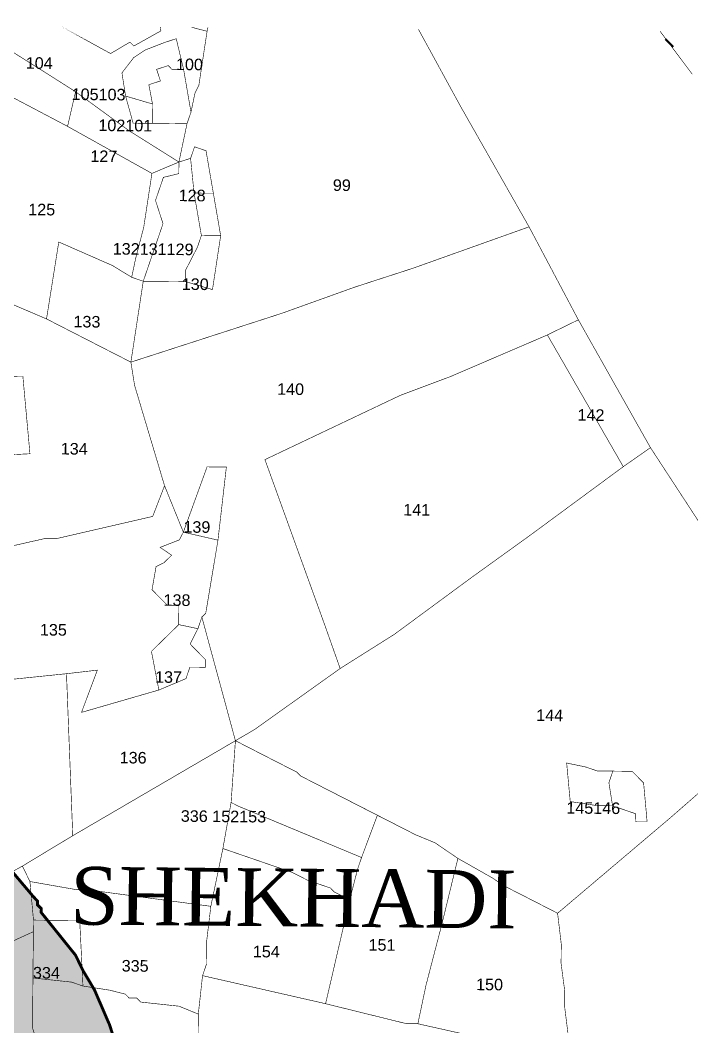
# Model space of a CAD drawing. Header units: metres. Extents: x 283055 to 288721, y 1996634 to 2005194.
# Drawn here: x 286580 to 287276, y 2004142 to 2005186 of the extents above; entities that cross this region are included whole.
import ezdxf

# ---------------------------------------------------------------- set-up
doc = ezdxf.new("R2010")
doc.units = ezdxf.units.M
for name, color, linetype in [('500M CRZ LINE', 11, 'Continuous'), ('NDZ-500M FROM CRZ', 2, 'Continuous'), ('SURVEY NO.', 7, 'Continuous'), ('SURVEY PLOT BOUNDARY', 35, 'Continuous'), ('VILLAGE BOUNDARY', 44, 'Continuous'), ('VILLAGE NAME', 3, 'Continuous')]:
    doc.layers.add(name, color=color, linetype=linetype)
doc.styles.add('PDF Arial', font='arial.ttf')

# ---------------------------------------------------------------- blocks, each defined once
blk = doc.blocks.new('4')
at = {"layer": 'NDZ-500M FROM CRZ'}
h = blk.add_hatch(dxfattribs=at)
h.set_pattern_fill('CROSS', color=256, scale=1.198982, angle=-0.5112)
h.set_pattern_definition([(359.488798, (268867.8004, 1990676.661), (7.6811602, 7.5453037), [3.8067675, -11.4203025]), (89.488798, (268869.687, 1990674.7406), (-7.5453037, 7.6811602), [3.8067675, -11.4203025])])
h.paths.add_polyline_path([(286724.2, 2003687.9), (286724.2, 2003691.9), (286724.3, 2003703.9), (286720.8, 2003751.9), (286720.8, 2003755.9), (286720.9, 2003763.9), (286721, 2003779.9), (286725.4, 2003823.8), (286725.6, 2003839.8), (286725.6, 2003843.8), (286722, 2003887.8), (286718.2, 2003907.8), (286718.2, 2003911.8), (286718.3, 2003919.8), (286718.3, 2003927.8), (286714.7, 2003971.8), (286710.9, 2003987.8), (286710.9, 2003991.8), (286711, 2004003.8), (286703.4, 2004039.8), (286699.4, 2004047.9), (286699.5, 2004059.9), (286695.7, 2004075.9), (286684, 2004112), (286676.2, 2004132), (286672.3, 2004144), (286656.7, 2004180.2), (286644.8, 2004200.2), (286637, 2004216.3), (286601.4, 2004260.6), (286601.5, 2004264.6), (286597.5, 2004268.6), (286597.5, 2004272.6), (286593.6, 2004276.6), (286569.8, 2004304.8), (286561.9, 2004312.9), (286554, 2004321), (286542.1, 2004333.1), (286538.5, 2004373.1), (286538.6, 2004385.1), (286534.6, 2004389.1), (286534.8, 2004405.1), (286527.1, 2004441.1), (286523.3, 2004461.1), (286519.4, 2004473.2), (286519.5, 2004481.2), (286507.8, 2004517.2), (286504, 2004537.3), (286488.4, 2004581.4), (286484.5, 2004597.4), (286484.6, 2004605.4), (286484.7, 2004617.4), (286480.8, 2004621.4), (286480.8, 2004625.4), (286473.2, 2004669.4), (286469.3, 2004681.5), (286465.4, 2004697.5), (286446, 2004753.6), (286446, 2004757.6), (286442.1, 2004769.6), (286430.5, 2004809.7), (286426.5, 2004809.8), (286422.6, 2004821.8), (286418.7, 2004833.8), (286403, 2004869.9), (286391.2, 2004890), (286391.3, 2004894), (286387.3, 2004898), (286387.4, 2004906), (286379.8, 2004954.1), (286379.9, 2004966.1), (286376.1, 2004982.1), (286364.4, 2005018.2), (286356.6, 2005038.2), (286350.7, 2005050.3), (286333, 2005086.4), (286325.2, 2005106.4), (286321.3, 2005118.5), (286305.6, 2005150.6), (286288.6, 2005182.7), (285926.3, 2005185.9), (285930.2, 2005181.9), (285938.2, 2005173.8), (285938.1, 2005169.9), (285942.1, 2005165.8), (285946, 2005157.8), (285950, 2005153.8), (285949.9, 2005149.8), (285953.9, 2005149.7), (285953.9, 2005145.7), (285957.9, 2005141.7), (285961.8, 2005133.7), (285969.7, 2005121.6), (285973.6, 2005117.6), (285977.6, 2005109.5), (285977.5, 2005105.5), (285981.5, 2005101.5), (285993.3, 2005085.4), (285997.3, 2005081.4), (286013.1, 2005065.3), (286017.1, 2005061.2), (286017.1, 2005057.2), (286024.9, 2005045.2), (286028.8, 2005033.1), (286032.8, 2005029.1), (286048.5, 2004993), (286064.2, 2004960.9), (286068.1, 2004956.8), (286072, 2004940.8), (286075.9, 2004932.8), (286079.8, 2004920.8), (286083.8, 2004920.7), (286087.7, 2004908.7), (286087.5, 2004892.7), (286091.4, 2004880.7), (286091.2, 2004852.7), (286095, 2004836.7), (286094.9, 2004824.7), (286118.4, 2004768.5), (286122.4, 2004768.5), (286142, 2004724.4), (286141.9, 2004720.4), (286153.7, 2004692.3), (286157.6, 2004680.2), (286161.5, 2004672.2), (286173.1, 2004628.1), (286177, 2004624.1), (286184.8, 2004592.1), (286184.7, 2004588.1), (286188.6, 2004576), (286188.5, 2004568.1), (286192.5, 2004560), (286192, 2004512.1), (286196, 2004508), (286196, 2004504), (286203.7, 2004480), (286207.7, 2004475.9), (286211.6, 2004463.9), (286215.5, 2004451.9), (286219.4, 2004439.9), (286223.3, 2004431.8), (286223.3, 2004427.8), (286227.1, 2004415.8), (286235, 2004395.8), (286234.8, 2004383.8), (286238.7, 2004367.8), (286238.6, 2004359.8), (286242.5, 2004347.7), (286241.9, 2004279.8), (286237.8, 2004263.8), (286237.6, 2004239.9), (286233.5, 2004227.9), (286233.3, 2004211.9), (286237.3, 2004207.9), (286241.3, 2004207.8), (286245.2, 2004203.8), (286249.2, 2004199.8), (286257.1, 2004195.7), (286265.1, 2004187.6), (286277, 2004179.5), (286284.9, 2004171.5), (286288.9, 2004167.4), (286312.6, 2004143.3), (286344.3, 2004111), (286344.3, 2004107), (286352.2, 2004094.9), (286356.1, 2004090.9), (286360.1, 2004090.9), (286360.1, 2004086.9), (286364, 2004082.8), (286368, 2004078.8), (286375.9, 2004070.7), (286379.9, 2004062.7), (286387.7, 2004050.7), (286391.6, 2004038.6), (286399.5, 2004026.6), (286403.4, 2004014.5), (286407.3, 2004002.5), (286407.2, 2003990.5), (286411.1, 2003986.5), (286418.7, 2003942.5), (286418.5, 2003918.5), (286422.4, 2003906.4), (286422.2, 2003882.5), (286426.1, 2003870.4), (286425.1, 2003762.5), (286421.1, 2003758.6), (286420.9, 2003734.6), (286424.8, 2003730.6), (286424.7, 2003714.6), (286428.6, 2003702.5), (286428.3, 2003666.6), (286424.2, 2003654.6), (286424.1, 2003642.6), (286420, 2003630.7), (286419.8, 2003614.7), (286423.2, 2003542.7), (286422.6, 2003482.8), (286418.6, 2003482.8), (286422.6, 2003478.8), (286422.5, 2003466.8), (286426.4, 2003454.7), (286426.3, 2003450.7), (286430.2, 2003438.7), (286430.2, 2003430.7), (286442.1, 2003426.6), (286450, 2003418.6), (286462, 2003410.5), (286465.9, 2003406.4), (286469.9, 2003402.4), (286477.8, 2003394.3), (286485.7, 2003386.3), (286497.6, 2003374.2), (286497.6, 2003370.2), (286505.5, 2003362.1), (286513.4, 2003354), (286517.3, 2003346), (286521.3, 2003346), (286529.2, 2003333.9), (286537.1, 2003325.8), (286541.1, 2003321.8), (286545.1, 2003321.8), (286557, 2003317.7), (286561, 2003317.6), (286565, 2003313.6), (286577, 2003309.5), (286600.9, 2003301.3), (286604.8, 2003297.3), (286612.8, 2003293.2), (286620.8, 2003293.1), (286632.7, 2003285), (286640.6, 2003277), (286652.5, 2003268.9), (286668.4, 2003252.7), (286676.3, 2003244.7), (286688.2, 2003232.6), (286704, 2003212.4), (286703.9, 2003208.4), (286711.9, 2003200.4), (286719.7, 2003188.3), (286723.6, 2003176.3), (286731.5, 2003164.2), (286735.4, 2003152.2), (286747.2, 2003128.1), (286770.7, 2003071.9), (286774.6, 2003067.9), (286774.6, 2003063.9), (286778.5, 2003051.9), (286782.4, 2003047.9), (286790.1, 2003015.8), (286794.1, 2003011.8), (286794, 2003003.8), (286801.7, 2002971.7), (286809.7, 2002967.7), (286833.6, 2002959.5), (286837.6, 2002959.4), (286849.5, 2002951.3), (286861.5, 2002947.2), (286865.4, 2002943.2), (286873.4, 2002943.1), (286889.4, 2002939), (286905.4, 2002938.8), (286921.3, 2002934.7), (286933.3, 2002930.6), (286949.2, 2002922.5), (286957.2, 2002922.4), (286969.2, 2002926.3), (287009.1, 2002925.9), (287013.1, 2002921.9), (287049.1, 2002921.6), (287061, 2002917.5), (287077, 2002913.3), (287084.9, 2002909.3), (287092.9, 2002905.2), (287096.9, 2002905.1), (287104.8, 2002901.1), (287116.8, 2002897), (287132.8, 2002896.8), (287144.7, 2002892.7), (287156.7, 2002888.6), (287168.6, 2002880.5), (287180.6, 2002876.4), (287188.5, 2002868.4), (287212.3, 2002852.2), (287220.2, 2002844.1), (287224.2, 2002840.1), (287259.8, 2002803.8), (287263.8, 2002799.7), (287271.7, 2002787.7), (287279.6, 2002779.6), (287287.5, 2002767.5), (287295.3, 2002743.5), (287303.1, 2002731.4), (287303.1, 2002723.4), (287311, 2002711.4), (287322.9, 2002703.3), (287326.8, 2002699.2), (287330.8, 2002695.2), (287358.5, 2002663), (287362.4, 2002659), (287370.4, 2002650.9), (287409.9, 2002598.6), (287417.8, 2002590.5), (287417.8, 2002586.5), (287429.6, 2002574.4), (287433.6, 2002566.4), (287437.5, 2002558.4), (287449.3, 2002538.3), (287453.3, 2002534.2), (287465.1, 2002514.1), (287484.7, 2002478), (287500.5, 2002449.9), (287508.3, 2002437.8), (287512.3, 2002433.8), (287512.3, 2002429.8), (287516.3, 2002429.8), (287524.2, 2002417.7), (287536, 2002397.6), (287539.9, 2002393.6), (287543.8, 2002381.5), (287547.8, 2002377.5), (287555.7, 2002365.4), (287559.6, 2002357.4), (287559.5, 2002353.4), (287571.4, 2002333.3), (287575.3, 2002325.3), (287579.3, 2002325.3), (287591.1, 2002301.2), (287595, 2002293.1), (287594.9, 2002289.1), (287598.9, 2002285.1), (287606.8, 2002273.1), (287610.7, 2002261), (287610.6, 2002257), (287614.5, 2002245), (287622.4, 2002232.9), (287622.3, 2002225), (287626.3, 2002216.9), (287630.2, 2002212.9), (287634.2, 2002208.9), (287638, 2002192.8), (287657.7, 2002160.7), (287657.7, 2002156.7), (287661.7, 2002152.7), (287669.5, 2002132.6), (287673.4, 2002124.6), (287693, 2002084.4), (287696.9, 2002072.4), (287708.7, 2002052.3), (287716.6, 2002036.2), (287720.5, 2002028.2), (287720.5, 2002024.2), (287724.4, 2002012.2), (287728.2, 2002000.2), (287732.2, 2002000.1), (287740, 2001976.1), (287743.9, 2001964.1), (287743.9, 2001960.1), (287759.6, 2001931.9), (287763.5, 2001919.9), (287763.4, 2001911.9), (287782.9, 2001851.8), (287794.5, 2001811.7), (287798.5, 2001807.7), (287810.1, 2001767.6), (287821.8, 2001731.5), (287829.5, 2001707.5), (287829.5, 2001703.5), (287833.4, 2001687.5), (287841.1, 2001655.4), (287852.7, 2001619.3), (287852.7, 2001615.3), (287868.1, 2001547.2), (287872, 2001539.2), (287887.3, 2001467.1), (287899, 2001427.1), (287906.8, 2001403), (287906.7, 2001399), (287930, 2001318.9), (287945.6, 2001274.8), (287949.4, 2001254.7), (288017.5, 2001297.9), (288021.7, 2001302.1), (288021.8, 2001306.1), (288025.8, 2001306), (288041.8, 2001313.9), (288043.6, 2001314.4), (288210, 2001419.9), (288202.9, 2001444.3), (288199, 2001460.4), (288187.4, 2001500.4), (288183.5, 2001516.5), (288175.7, 2001532.5), (288164.2, 2001588.6), (288160.3, 2001604.6), (288148.9, 2001664.7), (288145, 2001680.7), (288129.5, 2001728.8), (288129.5, 2001736.8), (288125.7, 2001752.8), (288110.2, 2001808.9), (288106.3, 2001816.9), (288102.3, 2001825), (288090.7, 2001861), (288086.9, 2001881.1), (288083, 2001893.1), (288083, 2001897.1), (288067.4, 2001941.2), (288063.5, 2001949.2), (288059.6, 2001965.2), (288048, 2002001.3), (288044.1, 2002017.3), (288040.2, 2002021.4), (288036.3, 2002037.4), (288020.6, 2002073.5), (288020.7, 2002077.5), (288016.7, 2002081.5), (288016.7, 2002085.5), (288012.8, 2002093.6), (288009, 2002109.6), (287993.3, 2002141.7), (287985.5, 2002161.8), (287981.6, 2002173.8), (287977.6, 2002177.8), (287962, 2002217.9), (287954.1, 2002230), (287946.2, 2002246), (287926.6, 2002286.2), (287926.7, 2002290.2), (287922.7, 2002298.2), (287918.7, 2002298.3), (287914.8, 2002310.3), (287895.2, 2002346.4), (287891.3, 2002362.5), (287891.4, 2002366.4), (287883.4, 2002374.5), (287883.5, 2002378.5), (287867.8, 2002414.6), (287863.9, 2002422.7), (287863.9, 2002426.6), (287860, 2002434.7), (287852.1, 2002446.7), (287836.4, 2002478.9), (287824.5, 2002491), (287820.6, 2002499), (287812.7, 2002511), (287793.1, 2002547.2), (287785.2, 2002559.3), (287785.2, 2002563.3), (287777.3, 2002575.3), (287753.6, 2002607.5), (287745.8, 2002619.6), (287745.8, 2002627.6), (287741.9, 2002631.6), (287718.2, 2002667.8), (287710.4, 2002687.8), (287706.4, 2002691.9), (287706.5, 2002695.9), (287678.8, 2002732.1), (287667, 2002752.2), (287667, 2002756.2), (287659.1, 2002764.2), (287635.4, 2002792.4), (287619.6, 2002812.5), (287592, 2002852.8), (287584.1, 2002860.8), (287576.1, 2002868.9), (287572.2, 2002872.9), (287564.3, 2002885), (287544.6, 2002917.1), (287532.7, 2002933.2), (287524.9, 2002945.3), (287505.1, 2002973.5), (287489.3, 2002993.6), (287485.4, 2002997.6), (287453.7, 2003029.9), (287441.8, 2003046), (287437.9, 2003050), (287430, 2003058.1), (287402.2, 2003082.3), (287382.4, 2003098.5), (287366.5, 2003110.6), (287326.7, 2003134.9), (287318.8, 2003139), (287275, 2003163.4), (287271, 2003163.4), (287251.1, 2003171.6), (287239.2, 2003175.7), (287203.3, 2003188), (287191.3, 2003188.1), (287179.4, 2003192.2), (287171.4, 2003196.3), (287131.6, 2003208.6), (287107.6, 2003212.8), (287091.7, 2003217), (287051.7, 2003221.3), (287043.8, 2003221.4), (287035.8, 2003221.5), (287031.8, 2003221.5), (287012.2, 2003265.6), (287000.4, 2003289.7), (286996.5, 2003297.8), (286996.5, 2003301.8), (286996.5, 2003305.8), (286976.9, 2003337.9), (286965, 2003354), (286961.1, 2003366), (286957.2, 2003370.1), (286921.6, 2003414.3), (286921.6, 2003418.3), (286890, 2003454.6), (286878.1, 2003466.7), (286874.1, 2003470.7), (286862.2, 2003482.8), (286822.6, 2003515.2), (286814.6, 2003519.2), (286802.7, 2003531.3), (286770.9, 2003551.6), (286751, 2003559.8), (286743.1, 2003563.8), (286739.1, 2003567.9), (286719.4, 2003596), (286719.6, 2003616), (286723.7, 2003632)])
at = {"layer": '500M CRZ LINE', "const_width": 3, "flags": 128}
blk.add_lwpolyline([(286676.2, 2004132), (286672.3, 2004144), (286656.7, 2004180.2), (286644.8, 2004200.2), (286637, 2004216.3), (286601.4, 2004260.6), (286601.5, 2004264.6), (286597.5, 2004268.6), (286597.5, 2004272.6), (286593.6, 2004276.6), (286569.8, 2004304.8)], dxfattribs=at)
at = {"layer": 'SURVEY PLOT BOUNDARY', "lineweight": 18, "const_width": 0.599}
for points in [[(287243.3, 2005174.2), (287276.6, 2005129.9)], [(287319.9, 2004609.9), (287233.2, 2004742.6), (287158.4, 2004875.2), (287107.3, 2004971.6), (287036.5, 2005096.1), (286992.6, 2005176.4), (287036.5, 2005096.1), (287107.3, 2004971.6), (286987, 2004928.7), (286926.9, 2004909.2), (286850.8, 2004881.9), (286694.4, 2004831.3), (286707.2, 2004915.2), (286751.1, 2004914.8), (286779, 2004906.5), (286787.5, 2004962.4), (286772.3, 2005050.5), (286760.4, 2005054.6), (286756.3, 2005042.6), (286744.2, 2005038.8), (286752.6, 2005078.6), (286756.7, 2005090.6), (286760.9, 2005110.5), (286764.9, 2005118.5), (286773.4, 2005174.4), (286764.9, 2005118.5), (286760.9, 2005110.5), (286756.7, 2005090.6), (286749.1, 2005134.6), (286741.4, 2005166.7), (286729.4, 2005162.8), (286709.3, 2005155), (286697.3, 2005147.1), (286685.1, 2005131.2), (286688.9, 2005107.2), (286696.7, 2005079.1), (286752.6, 2005078.6), (286744.2, 2005038.8), (286692.6, 2005071.2), (286637, 2005111.7), (286605.2, 2005131.9), (286553.5, 2005164.4)], [(286553.5, 2005164.4), (286605.2, 2005131.9), (286637, 2005111.7), (286628.7, 2005075.8), (286505.4, 2005140.8)], [(286536.8, 2004632.9), (286604.9, 2004648.3), (286616.9, 2004648.2), (286717, 2004671.3), (286729.3, 2004703.1), (286748.8, 2004655), (286744.7, 2004647), (286724.7, 2004639.2), (286736.6, 2004631.1), (286728.6, 2004623.2), (286720.5, 2004619.3), (286716.3, 2004595.3), (286732.2, 2004579.2), (286744.1, 2004579.1), (286744, 2004559.1), (286715.7, 2004531.4), (286723.4, 2004491.3), (286643.2, 2004468.1), (286659.6, 2004511.9), (286627.6, 2004508.2), (286555.6, 2004500.8)], [(287151.5, 2004103.8), (287144.1, 2004163.8), (287144.2, 2004179.8), (287140.5, 2004207.8), (287140.7, 2004227.8), (287136.9, 2004259.8), (287253.7, 2004358.7), (287398.7, 2004485.3)], [(286592.4, 2004140.8), (286592.8, 2004192.7), (286632.8, 2004188.4), (286644.7, 2004184.3), (286672.6, 2004180), (286688.6, 2004175.9), (286692.6, 2004171.8), (286700.5, 2004171.8), (286704.5, 2004167.7), (286744.4, 2004163.4), (286764.3, 2004155.2), (286763.9, 2004103.3)]]:
    blk.add_lwpolyline(points, dxfattribs=at)
for points in [[(286621.6, 2005179.7), (286673.3, 2005151.3), (286693.4, 2005163.1), (286697.4, 2005159.1), (286725.5, 2005174.8), (286724.8, 2005178.8), (286725.5, 2005174.8), (286697.4, 2005159.1), (286693.4, 2005163.1), (286673.3, 2005151.3)], [(286773.4, 2005174.4), (286774.3, 2005178.4), (286773.4, 2005174.4), (286757.5, 2005178.5)], [(286749.1, 2005134.6), (286737.1, 2005134.7), (286733.2, 2005138.8), (286721.1, 2005134.9), (286725, 2005122.9), (286713, 2005119), (286716.8, 2005099), (286688.9, 2005107.2), (286685.1, 2005131.2), (286697.3, 2005147.1), (286709.3, 2005155), (286729.4, 2005162.8), (286741.4, 2005166.7)], [(286628.7, 2005075.8), (286716.2, 2005027), (286707.7, 2004971.1), (286699.4, 2004939.2), (286695.2, 2004919.3), (286675.4, 2004931.4), (286619.6, 2004955.9), (286606.9, 2004876.1), (286559.1, 2004896.5), (286559.2, 2004900.5), (286539.3, 2004908.7), (286512.2, 2005008.8), (286504.5, 2005044.9), (286464.4, 2005033.3), (286464.6, 2005045.2), (286505.4, 2005140.8)], [(286749.1, 2005134.6), (286756.7, 2005090.6), (286752.6, 2005078.6), (286716.6, 2005079), (286716.8, 2005099), (286713, 2005119), (286725, 2005122.9), (286721.1, 2005134.9), (286733.2, 2005138.8), (286737.1, 2005134.7)], [(286744.2, 2005038.8), (286716.2, 2005027), (286628.7, 2005075.8), (286637, 2005111.7), (286692.6, 2005071.2)], [(286716.8, 2005099), (286716.6, 2005079), (286696.7, 2005079.1), (286688.9, 2005107.2)], [(286779.9, 2005006.5), (286759.9, 2005006.6), (286756.3, 2005042.6), (286760.4, 2005054.6), (286772.3, 2005050.5)], [(286707.2, 2004915.2), (286695.2, 2004919.3), (286699.4, 2004939.2), (286707.7, 2004971.1), (286716.2, 2005027), (286744.2, 2005038.8), (286744.1, 2005026.8), (286728.1, 2005022.9), (286719.9, 2004999), (286727.7, 2004974.9)], [(286759.9, 2005006.6), (286767.5, 2004962.6), (286763.4, 2004950.6), (286751.2, 2004926.8), (286751.1, 2004914.8), (286707.2, 2004915.2), (286727.7, 2004974.9), (286719.9, 2004999), (286728.1, 2005022.9), (286744.1, 2005026.8), (286744.2, 2005038.8), (286756.3, 2005042.6)], [(286787.5, 2004962.4), (286767.5, 2004962.6), (286759.9, 2005006.6), (286779.9, 2005006.5)], [(286833.4, 2004730.2), (286895.8, 2004557.7), (286911.4, 2004513.6), (286822.9, 2004450.5), (286802.8, 2004438.7), (286768, 2004566.9), (286772, 2004570.8), (286784.7, 2004646.7), (286793.4, 2004722.5), (286773.4, 2004722.7), (286748.8, 2004655), (286729.3, 2004703.1), (286698.2, 2004807.3), (286694.4, 2004831.3), (286850.8, 2004881.9), (286926.9, 2004909.2), (286987, 2004928.7), (287107.3, 2004971.6), (287158.4, 2004875.2), (287126.3, 2004859.5), (287026, 2004816.4), (286973.9, 2004796.9)], [(286695.2, 2004919.3), (286707.2, 2004915.2), (286694.4, 2004831.3), (286638.7, 2004859.8), (286606.9, 2004876.1), (286619.6, 2004955.9), (286675.4, 2004931.4)], [(286787.5, 2004962.4), (286779, 2004906.5), (286751.1, 2004914.8), (286751.2, 2004926.8), (286763.4, 2004950.6), (286767.5, 2004962.6)], [(286539.3, 2004908.7), (286559.2, 2004900.5), (286559.1, 2004896.5), (286606.9, 2004876.1), (286638.7, 2004859.8), (286694.4, 2004831.3), (286698.2, 2004807.3), (286729.3, 2004703.1), (286717, 2004671.3), (286616.9, 2004648.2), (286604.9, 2004648.3), (286536.8, 2004632.9), (286513.4, 2004701.1), (286509.6, 2004721.1), (286525.7, 2004732.9), (286589.7, 2004736.3), (286582.4, 2004816.4), (286522.5, 2004816.9), (286518.5, 2004824.9), (286506.6, 2004829), (286499.4, 2004925)], [(287233.2, 2004742.6), (287205, 2004722.9), (287126.3, 2004859.5), (287158.4, 2004875.2)], [(287205, 2004722.9), (287108.5, 2004651.8), (287048.1, 2004608.3), (286967.7, 2004549.1), (286911.4, 2004513.6), (286895.8, 2004557.7), (286833.4, 2004730.2), (286973.9, 2004796.9), (287026, 2004816.4), (287126.3, 2004859.5)], [(286525.7, 2004732.9), (286522.3, 2004800.9), (286522.5, 2004816.9), (286582.4, 2004816.4), (286589.7, 2004736.3)], [(287398.7, 2004485.3), (287253.7, 2004358.7), (287136.9, 2004259.8), (287113.1, 2004272), (287081.2, 2004288.3), (287069.3, 2004296.4), (287033.5, 2004316.7), (287009.7, 2004332.9), (286989.8, 2004341.1), (286870.5, 2004402.1), (286866.5, 2004406.1), (286802.8, 2004438.7), (286822.9, 2004450.5), (286911.4, 2004513.6), (286967.7, 2004549.1), (287048.1, 2004608.3), (287108.5, 2004651.8), (287205, 2004722.9), (287233.2, 2004742.6), (287319.9, 2004609.9)], [(286784.7, 2004646.7), (286748.8, 2004655), (286773.4, 2004722.7), (286793.4, 2004722.5)], [(286784.7, 2004646.7), (286772, 2004570.8), (286768, 2004566.9), (286763.9, 2004554.9), (286744, 2004559.1), (286744.1, 2004579.1), (286732.2, 2004579.2), (286716.3, 2004595.3), (286720.5, 2004619.3), (286728.6, 2004623.2), (286736.6, 2004631.1), (286724.7, 2004639.2), (286744.7, 2004647), (286748.8, 2004655)], [(286802.8, 2004438.7), (286634.1, 2004340.2), (286627.6, 2004508.2), (286659.6, 2004511.9), (286643.2, 2004468.1), (286723.4, 2004491.3), (286751.5, 2004503.1), (286755.6, 2004515), (286771.5, 2004514.9), (286771.6, 2004522.9), (286755.8, 2004539), (286763.9, 2004554.9), (286768, 2004566.9)], [(286763.9, 2004554.9), (286755.8, 2004539), (286771.6, 2004522.9), (286771.5, 2004514.9), (286755.6, 2004515), (286751.5, 2004503.1), (286723.4, 2004491.3), (286715.7, 2004531.4), (286744, 2004559.1)], [(286634.1, 2004340.2), (286581.9, 2004308.7), (286517.6, 2004273.3), (286517.9, 2004301.3), (286522.1, 2004325.3), (286506.1, 2004325.4), (286506.3, 2004349.4), (286510.4, 2004361.3), (286510.7, 2004397.3), (286523, 2004425.2), (286523.2, 2004457.1), (286531.4, 2004473.1), (286511.4, 2004473.2), (286499.4, 2004469.3), (286499.4, 2004473.3), (286503.4, 2004477.3), (286535.5, 2004485), (286547.5, 2004488.9), (286551.5, 2004492.9), (286555.6, 2004500.8), (286627.6, 2004508.2)], [(286798.3, 2004374.7), (286789.8, 2004326.9), (286777.3, 2004267), (286649.6, 2004284.1), (286637.6, 2004284.3), (286589.7, 2004292.7), (286581.9, 2004308.7), (286634.1, 2004340.2), (286802.8, 2004438.7)], [(286950, 2004361.4), (286933.6, 2004317.6), (286806.2, 2004370.7), (286798.3, 2004374.7), (286802.8, 2004438.7), (286866.5, 2004406.1), (286870.5, 2004402.1)], [(287194.2, 2004407.2), (287190.1, 2004395.2), (287193.9, 2004371.2), (287177.9, 2004371.4), (287150, 2004375.6), (287146.3, 2004415.6), (287166.3, 2004411.4), (287178.2, 2004407.3)], [(287217.8, 2004363), (287217.7, 2004355), (287229.7, 2004354.9), (287226.1, 2004394.9), (287214.2, 2004407), (287178.2, 2004407.3), (287166.3, 2004411.4), (287146.3, 2004415.6), (287150, 2004375.6), (287177.9, 2004371.4), (287193.9, 2004371.2)], [(287193.9, 2004371.2), (287190.1, 2004395.2), (287194.2, 2004407.2), (287214.2, 2004407), (287226.1, 2004394.9), (287229.7, 2004354.9), (287217.7, 2004355), (287217.8, 2004363)], [(286933.6, 2004317.6), (286929.5, 2004305.6), (286921.3, 2004273.7), (286905.3, 2004281.9), (286901.4, 2004285.9), (286877.5, 2004294.1), (286861.6, 2004302.2), (286789.8, 2004326.9), (286798.3, 2004374.7), (286806.2, 2004370.7)], [(287033.5, 2004316.7), (287017, 2004248.9), (287000.4, 2004185.1), (286992, 2004145.2), (286980.1, 2004145.3), (286896.3, 2004166), (286921.3, 2004273.7), (286929.5, 2004305.6), (286933.6, 2004317.6), (286950, 2004361.4), (286989.8, 2004341.1), (287009.7, 2004332.9)], [(286921.3, 2004273.7), (286896.3, 2004166), (286768.7, 2004195.1), (286772.8, 2004207.1), (286773, 2004231.1), (286777.3, 2004267), (286789.8, 2004326.9), (286861.6, 2004302.2), (286877.5, 2004294.1), (286901.4, 2004285.9), (286905.3, 2004281.9)], [(286589.7, 2004292.7), (286593.4, 2004252.7), (286593.3, 2004240.7), (286533.1, 2004213.2), (286529.3, 2004241.2), (286521.4, 2004249.3), (286517.6, 2004273.3), (286581.9, 2004308.7)], [(287136.9, 2004259.8), (287140.7, 2004227.8), (287140.5, 2004207.8), (287144.2, 2004179.8), (287144.1, 2004163.8), (287151.5, 2004103.8), (287091.7, 2004120.3), (287063.8, 2004124.6), (287047.9, 2004132.7), (286992, 2004145.2), (287000.4, 2004185.1), (287017, 2004248.9), (287033.5, 2004316.7), (287069.3, 2004296.4), (287081.2, 2004288.3), (287113.1, 2004272)], [(286777.3, 2004267), (286773, 2004231.1), (286772.8, 2004207.1), (286768.7, 2004195.1), (286764.3, 2004155.2), (286744.4, 2004163.4), (286704.5, 2004167.7), (286700.5, 2004171.8), (286692.6, 2004171.8), (286688.6, 2004175.9), (286672.6, 2004180), (286644.7, 2004184.3), (286641.3, 2004252.2), (286593.4, 2004252.7), (286589.7, 2004292.7), (286637.6, 2004284.3), (286649.6, 2004284.1)], [(286644.7, 2004184.3), (286632.8, 2004188.4), (286592.8, 2004192.7), (286593.4, 2004252.7), (286641.3, 2004252.2)], [(286592.8, 2004192.7), (286592.4, 2004140.8), (286600.1, 2004116.7), (286588, 2004104.8), (286564.4, 2004141), (286548.4, 2004137.2), (286536.8, 2004185.2), (286533.1, 2004213.2), (286593.3, 2004240.7)], [(286896.3, 2004166), (286980.1, 2004145.3), (286992, 2004145.2), (287047.9, 2004132.7), (287063.8, 2004124.6), (287091.7, 2004120.3), (287106.3, 2003964.3), (287094.4, 2003972.4), (287018.7, 2004001.1), (286935.1, 2004033.8), (286927.4, 2004061.8), (286927.4, 2004069.8), (286911.6, 2004082), (286895.6, 2004082.1), (286883.4, 2004058.2), (286863.5, 2004066.4), (286855.5, 2004070.5), (286851.5, 2004074.5), (286763.9, 2004103.3), (286764.3, 2004155.2), (286768.7, 2004195.1)]]:
    blk.add_lwpolyline(points, close=True, dxfattribs=at)
at = {"layer": 'VILLAGE BOUNDARY', "color": 40, "lineweight": 50}
blk.add_lwpolyline([(287248.9, 2005166.2), (287256.9, 2005158.1)], dxfattribs=at)
at = {"layer": 'SURVEY NO.', "char_height": 11.99, "attachment_point": 7, "rotation": 359.4888, "style": 'PDF Arial'}
for s, insert in [('104', (286585.3, 2005135.4)), ('100', (286741.1, 2005134)), ('105103', (286632.9, 2005103)), ('102101', (286660.6, 2005070.8)), ('127', (286652.3, 2005038.9)), ('99', (286903.8, 2005008.7)), ('128', (286743.9, 2004998.1)), ('125', (286587.9, 2004983.5)), ('132131129', (286675.5, 2004942.7)), ('130', (286747.1, 2004906.1)), ('133', (286634.8, 2004867.2)), ('140', (286846, 2004797.3)), ('142', (287157.5, 2004770.6)), ('134', (286621.6, 2004735.4)), ('141', (286976.8, 2004672.3)), ('139', (286748.8, 2004654.3)), ('138', (286728.2, 2004578.5)), ('135', (286600, 2004547.7)), ('137', (286719.4, 2004498.7)), ('144', (287114.7, 2004459.2)), ('136', (286682.7, 2004415.1)), ('145146', (287145.9, 2004363)), ('336 152153', (286746.1, 2004354.5)), ('154', (286820.8, 2004214)), ('151', (286940.8, 2004220.9)), ('334', (286592.8, 2004192)), ('335', (286684.8, 2004199.2)), ('150', (287052.3, 2004179.9))]:
    blk.add_mtext(s, dxfattribs=dict(at, insert=insert))
at = {"layer": 'VILLAGE NAME', "insert": (286631.3, 2004247.3), "char_height": 59.949, "width": 110.108, "attachment_point": 7, "rotation": 359.4888, "style": 'PDF Arial'}
blk.add_mtext('{\\fTimes New Roman|b0|i0|c0|p18;SHEKHADI}', dxfattribs=at)

msp = doc.modelspace()

# ---------------------------------------------------------------- block references
msp.add_blockref('4', (0, 0))

doc.saveas('drawing.dxf')
